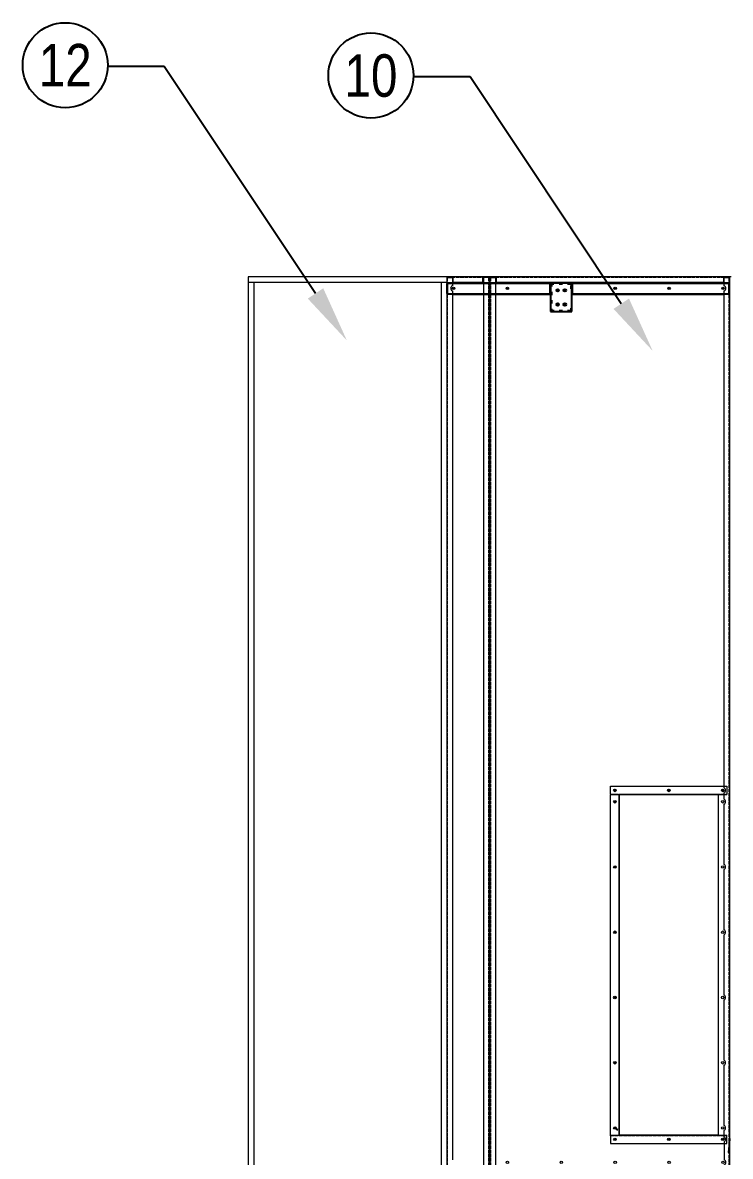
# Model space of a CAD drawing. Header units: millimetres. Extents: x -664124 to 30784, y -141094 to 22397.
# Drawn here: x 8975 to 11470, y 9685 to 13681 of the extents above; entities that cross this region are included whole.
import ezdxf
from ezdxf import colors
from ezdxf.entities.mleader import LeaderData, LeaderLine
from ezdxf.enums import TextEntityAlignment as Align
from ezdxf.math import Vec2, Vec3

# ---------------------------------------------------------------- set-up
doc = ezdxf.new("R2010")
doc.units = ezdxf.units.MM
doc.linetypes.add('DASHED', pattern=[15, 12, -3])
doc.linetypes.add('DASHSPACE', pattern=[30, 12, -18])
doc.layers.add('냉각탑_dim', color=1, linetype='Continuous')
doc.layers.add('냉각탑_text', color=3, linetype='Continuous')
doc.styles.get("Standard").update_dxf_attribs({"font": 'arial.ttf'})

# ---------------------------------------------------------------- blocks, each defined once
blk = doc.blocks.new('3425346')
at = {"color": 7, "lineweight": 13}
for p, q in [((155016.9, 41125), (155426.9, 41125)), ((155016.9, 41095), (155426.9, 41095))]:
    blk.add_line(p, q, dxfattribs=at)
at = {"color": 7, "lineweight": 13, "ltscale": 0.035}
for p, q in [((155016.9, 41122.2), (155016.9, 41125)), ((155426.9, 41122.2), (155426.9, 41125))]:
    blk.add_line(p, q, dxfattribs=at)
at = {"color": 7, "linetype": 'DASHED', "lineweight": 13}
blk.add_line((155016.9, 41123.4), (155426.9, 41123.4), dxfattribs=at)
at = {"color": 7, "lineweight": 13, "ltscale": 0.34}
for p, q in [((155016.9, 41122.2), (155016.9, 41095)), ((155426.9, 41095), (155426.9, 41122.2))]:
    blk.add_line(p, q, dxfattribs=at)
at = {"color": 7, "lineweight": 13}
blk.add_lwpolyline([(155416.2, 41115.3), (155414.3, 41111.8), (155417.7, 41113.9)], dxfattribs=at)
for centre in [(155031.9, 41110), (155221.9, 41110), (155411.9, 41110)]:
    blk.add_circle(centre, 3, dxfattribs=at)
blk = doc.blocks.new('235465')
at = {"color": 7, "lineweight": 13}
for p, q in [((158476.7, 41706.6), (159676.7, 41706.6)), ((159676.7, 41676.6), (158476.7, 41676.6))]:
    blk.add_line(p, q, dxfattribs=at)
at = {"color": 7, "lineweight": 13, "ltscale": 0.014}
for p, q in [((158476.7, 41703.8), (158476.7, 41706.6)), ((159676.7, 41703.8), (159676.7, 41706.6))]:
    blk.add_line(p, q, dxfattribs=at)
at = {"color": 7, "linetype": 'DASHED', "lineweight": 13}
blk.add_line((158476.7, 41705), (159676.7, 41705), dxfattribs=at)
at = {"color": 7, "lineweight": 13, "ltscale": 0.136}
for p, q in [((158476.7, 41703.8), (158476.7, 41676.6)), ((159676.7, 41676.6), (159676.7, 41703.8))]:
    blk.add_line(p, q, dxfattribs=at)
at = {"color": 7, "linetype": 'DASHED', "lineweight": 13, "ltscale": 0.008}
for p, q in [((159001.7, 41706.6), (159001.7, 41705)), ((159151.7, 41706.6), (159151.7, 41705))]:
    blk.add_line(p, q, dxfattribs=at)
at = {"color": 7, "lineweight": 13}
blk.add_lwpolyline([(159656.7, 41703.6), (159653.1, 41694.3), (159660.9, 41700.6)], dxfattribs=at)
for centre in [(158501.7, 41691.6), (158731.7, 41691.6), (158961.7, 41691.6), (159191.7, 41691.6), (159421.7, 41691.6), (159651.7, 41691.6)]:
    blk.add_circle(centre, 3, dxfattribs=at)
blk = doc.blocks.new('5679796')
at = {"color": 7, "lineweight": 13, "ltscale": 0.027667}
for p, q in [((165481.5, 14310.4), (165481.5, 14327)), ((165483.5, 14310.4), (165483.5, 14327)), ((165481.5, 13335.8), (165481.5, 13352.4)), ((165483.5, 13335.8), (165483.5, 13352.4))]:
    blk.add_line(p, q, dxfattribs=at)
at = {"color": 7, "lineweight": 13, "ltscale": 0.003333}
for p, q in [((165483.5, 14310.4), (165481.5, 14310.4)), ((165481.5, 14308.4), (165483.5, 14308.4)), ((165483.5, 14308.4), (165481.5, 14308.4)), ((165483.5, 13352.4), (165481.5, 13352.4))]:
    blk.add_line(p, q, dxfattribs=at)
at = {"color": 7, "lineweight": 13}
for p, q in [((165481.5, 14308.4), (165481.5, 13965.9)), ((165481.5, 14308.4), (165481.5, 13965.9)), ((165484.9, 14308.4), (165484.9, 13965.9)), ((165520.1, 14327.5), (165520.1, 13965.9)), ((165523.5, 14327), (165523.5, 13335.8)), ((165481.5, 13886.9), (165481.5, 13354.4)), ((165481.5, 13886.9), (165481.5, 13354.4)), ((165484.9, 13886.9), (165484.9, 13354.4)), ((165520.1, 13886.9), (165520.1, 13335.3))]:
    blk.add_line(p, q, dxfattribs=at)
at = {"color": 7, "lineweight": 13, "ltscale": 0.061}
for p, q in [((165520.1, 14327.5), (165483.5, 14327.5)), ((165483.5, 13335.3), (165520.1, 13335.3))]:
    blk.add_line(p, q, dxfattribs=at)
at = {"color": 7, "lineweight": 13, "ltscale": 0.031833}
for p, q in [((165483.5, 14308.4), (165483.5, 14327.5)), ((165483.5, 13335.3), (165483.5, 13354.4))]:
    blk.add_line(p, q, dxfattribs=at)
at = {"color": 7, "lineweight": 13, "ltscale": 0.003329}
blk.add_line((165483.5, 14308.4), (165483.5, 14310.4), dxfattribs=at)
at = {"color": 7, "lineweight": 13, "ltscale": 0.002333}
for p, q in [((165484.9, 14308.4), (165483.5, 14308.4)), ((165483.5, 13354.4), (165484.9, 13354.4))]:
    blk.add_line(p, q, dxfattribs=at)
at = {"color": 7, "lineweight": 13, "ltscale": 0.060846}
blk.add_line((165483.6, 14327.5), (165520.1, 14327.5), dxfattribs=at)
at = {"color": 7, "lineweight": 13, "ltscale": 0.058667}
for p, q in [((165484.9, 14330.4), (165520.1, 14330.4)), ((165520.1, 14328.4), (165484.9, 14328.4)), ((165520.1, 13334.4), (165484.9, 13334.4)), ((165484.9, 13332.4), (165520.1, 13332.4))]:
    blk.add_line(p, q, dxfattribs=at)
at = {"color": 7, "lineweight": 13, "ltscale": 0.004007}
for p, q in [((165522.5, 14328.4), (165520.1, 14328.4)), ((165522.5, 13334.4), (165520.1, 13334.4))]:
    blk.add_line(p, q, dxfattribs=at)
at = {"color": 7, "lineweight": 13, "ltscale": 0.0015}
for p, q in [((165520.1, 14328.4), (165520.1, 14327.5)), ((165520.1, 14327.5), (165520.1, 14328.4)), ((165520.1, 13335.3), (165520.1, 13334.4)), ((165520.1, 13334.4), (165520.1, 13335.3))]:
    blk.add_line(p, q, dxfattribs=at)
at = {"color": 7, "lineweight": 13, "ltscale": 0.001795}
for p, q in [((165522, 14328.4), (165522.9, 14329.1)), ((165522, 13334.4), (165522.9, 13333.8))]:
    blk.add_line(p, q, dxfattribs=at)
for p, q in [((165481.5, 13965.9), (165523.5, 13965.9)), ((165521.5, 13886.9), (165521.5, 13965.9)), ((165481.5, 13886.9), (165523.5, 13886.9))]:
    blk.add_line(p, q)
at = {"color": 7, "lineweight": 13, "ltscale": 0.005667}
blk.add_line((165481.5, 13354.4), (165484.9, 13354.4), dxfattribs=at)
at = {"color": 7, "lineweight": 13, "ltscale": 0.003337}
blk.add_line((165483.5, 13352.4), (165483.5, 13354.4), dxfattribs=at)
at = {"color": 7, "lineweight": 13}
for centre in [(165503.5, 14306.4), (165503.5, 14116.4), (165503.5, 13736.4), (165503.5, 13546.4), (165503.5, 13356.4)]:
    blk.add_circle(centre, 3, dxfattribs=at)
for centre, radius, start, end in [((165484.9, 14327), 3.4, 90, 180), ((165484.9, 14327), 1.4, 90, 159.0752), ((165520.1, 14327), 3.4, 0, 90), ((165484.9, 13335.8), 3.4, 180, 270), ((165484.9, 13335.8), 1.4, 200.9249, 270), ((165520.1, 13335.8), 3.4, 270, 0)]:
    blk.add_arc(centre, radius, start, end, dxfattribs=at)
for points in [[(165523.5, 14327), (165523.5, 14327.3), (165523.5, 14327.6), (165523.3, 14327.8), (165523, 14328.1), (165522.7, 14328.4), (165522.6, 14328.4), (165522.6, 14328.4), (165522.5, 14328.4)], [(165523.5, 13335.8), (165523.5, 13335.6), (165523.5, 13335.3), (165523.3, 13335.1), (165523, 13334.8), (165522.7, 13334.5), (165522.6, 13334.5), (165522.6, 13334.5), (165522.5, 13334.4)]]:
    blk.add_open_spline(points, degree=5, knots=[0, 0, 0, 0, 0, 0, 4.583204, 4.583204, 4.583204, 5.126781, 5.126781, 5.126781, 5.126781, 5.126781, 5.126781], dxfattribs=at)
blk = doc.blocks.new('568596')
at = {"color": 7, "lineweight": 13}
for p, q in [((173046.2, 17464.9), (169551.6, 17464.9)), ((169549.9, 17462.9), (169549.9, 16621.8)), ((169549.9, 17462), (169549.9, 17436.4)), ((173047.9, 16621.8), (173047.9, 17462.9)), ((173047.9, 17442.9), (173047.9, 17462)), ((170022.9, 17008.9), (171222.9, 17008.9)), ((169551.6, 16618.9), (173046.2, 16618.9))]:
    blk.add_line(p, q, dxfattribs=at)
at = {"color": 7, "lineweight": 13, "ltscale": 0.002252}
for p, q in [((169551.6, 17464.9), (169551.6, 17463.6)), ((173046.2, 17464.9), (173046.2, 17463.6)), ((169551.6, 16618.9), (169551.6, 16620.3)), ((173046.2, 16618.9), (173046.2, 16620.3))]:
    blk.add_line(p, q, dxfattribs=at)
at = {"color": 7, "linetype": 'DASHED', "lineweight": 13}
for p, q in [((169551.9, 17464.9), (169551.9, 16621.8)), ((170044.9, 17464.9), (170044.9, 17462.9)), ((170050.9, 17464.9), (170050.9, 17462.9)), ((170244.9, 17464.9), (170244.9, 17462.9)), ((170250.9, 17464.9), (170250.9, 17462.9)), ((170444.9, 17464.9), (170444.9, 17462.9)), ((170450.9, 17464.9), (170450.9, 17462.9)), ((170644.9, 17464.9), (170644.9, 17462.9)), ((170650.9, 17464.9), (170650.9, 17462.9)), ((170844.9, 17464.9), (170844.9, 17462.9)), ((170850.9, 17464.9), (170850.9, 17462.9)), ((171044.9, 17464.9), (171044.9, 17462.9)), ((171050.9, 17464.9), (171050.9, 17462.9)), ((171244.9, 17464.9), (171244.9, 17462.9)), ((171250.9, 17464.9), (171250.9, 17462.9)), ((171444.9, 17464.9), (171444.9, 17462.9)), ((171450.9, 17464.9), (171450.9, 17462.9)), ((171644.9, 17464.9), (171644.9, 17462.9)), ((171650.9, 17464.9), (171650.9, 17462.9)), ((171844.9, 17464.9), (171844.9, 17462.9)), ((171850.9, 17464.9), (171850.9, 17462.9)), ((172044.9, 17464.9), (172044.9, 17462.9)), ((172050.9, 17464.9), (172050.9, 17462.9)), ((172244.9, 17464.9), (172244.9, 17462.9)), ((172250.9, 17464.9), (172250.9, 17462.9)), ((172444.9, 17464.9), (172444.9, 17462.9)), ((172450.9, 17464.9), (172450.9, 17462.9)), ((172644.9, 17464.9), (172644.9, 17462.9)), ((172650.9, 17464.9), (172650.9, 17462.9)), ((172844.9, 17464.9), (172844.9, 17462.9)), ((172850.9, 17464.9), (172850.9, 17462.9)), ((173045.9, 16621.8), (173045.9, 17464.9)), ((173046.2, 17462.9), (169551.6, 17462.9)), ((169551.9, 17462), (169551.9, 17436.4)), ((173045.9, 17442.9), (173045.9, 17462)), ((169551.6, 16620.9), (173046.2, 16620.9))]:
    blk.add_line(p, q, dxfattribs=at)
at = {"color": 7, "linetype": 'DASHED', "lineweight": 13, "ltscale": 0.003333}
for p, q in [((169644.9, 17464.9), (169644.9, 17462.9)), ((169650.9, 17464.9), (169650.9, 17462.9)), ((169844.9, 17464.9), (169844.9, 17462.9)), ((169850.9, 17464.9), (169850.9, 17462.9)), ((173014.9, 17464.9), (173014.9, 17462.9)), ((173020.9, 17464.9), (173020.9, 17462.9)), ((169551.9, 17462), (169549.9, 17462)), ((169549.9, 17445.4), (169551.9, 17445.4)), ((169549.9, 17442.9), (169551.9, 17442.9)), ((169549.9, 17436.4), (169551.9, 17436.4)), ((173047.9, 17462), (173045.9, 17462)), ((173047.9, 17442.9), (173045.9, 17442.9)), ((169549.9, 17407.4), (169551.9, 17407.4)), ((169549.9, 17398.4), (169551.9, 17398.4)), ((169549.9, 17217.4), (169551.9, 17217.4)), ((169549.9, 17208.4), (169551.9, 17208.4)), ((169549.9, 17027.4), (169551.9, 17027.4)), ((169549.9, 17018.4), (169551.9, 17018.4)), ((169549.9, 16837.4), (169551.9, 16837.4)), ((169549.9, 16828.4), (169551.9, 16828.4)), ((173047.9, 16727.9), (173045.9, 16727.9)), ((173047.9, 16709.9), (173045.9, 16709.9)), ((169549.9, 16647.4), (169551.9, 16647.4)), ((169549.9, 16640.9), (169551.9, 16640.9)), ((169549.9, 16638.4), (169551.9, 16638.4)), ((173047.9, 16640.9), (173045.9, 16640.9)), ((169551.9, 16621.8), (169549.9, 16621.8)), ((169644.9, 16620.9), (169644.9, 16618.9)), ((169650.9, 16620.9), (169650.9, 16618.9)), ((169844.9, 16620.9), (169844.9, 16618.9)), ((169850.9, 16620.9), (169850.9, 16618.9)), ((170044.9, 16620.9), (170044.9, 16618.9)), ((170050.9, 16620.9), (170050.9, 16618.9)), ((170244.9, 16620.9), (170244.9, 16618.9)), ((170250.9, 16620.9), (170250.9, 16618.9)), ((170444.9, 16620.9), (170444.9, 16618.9)), ((170450.9, 16620.9), (170450.9, 16618.9)), ((170644.9, 16620.9), (170644.9, 16618.9)), ((170650.9, 16620.9), (170650.9, 16618.9)), ((170844.9, 16620.9), (170844.9, 16618.9)), ((170850.9, 16620.9), (170850.9, 16618.9)), ((171044.9, 16620.9), (171044.9, 16618.9)), ((171050.9, 16620.9), (171050.9, 16618.9)), ((171244.9, 16620.9), (171244.9, 16618.9)), ((171250.9, 16620.9), (171250.9, 16618.9)), ((171444.9, 16620.9), (171444.9, 16618.9)), ((171450.9, 16620.9), (171450.9, 16618.9)), ((171644.9, 16620.9), (171644.9, 16618.9)), ((171650.9, 16620.9), (171650.9, 16618.9)), ((171844.9, 16620.9), (171844.9, 16618.9)), ((171850.9, 16620.9), (171850.9, 16618.9)), ((172044.9, 16620.9), (172044.9, 16618.9)), ((172050.9, 16620.9), (172050.9, 16618.9)), ((172244.9, 16620.9), (172244.9, 16618.9)), ((172250.9, 16620.9), (172250.9, 16618.9)), ((172444.9, 16620.9), (172444.9, 16618.9)), ((172450.9, 16620.9), (172450.9, 16618.9)), ((172644.9, 16620.9), (172644.9, 16618.9)), ((172650.9, 16620.9), (172650.9, 16618.9)), ((172844.9, 16620.9), (172844.9, 16618.9)), ((172850.9, 16620.9), (172850.9, 16618.9)), ((173014.9, 16620.9), (173014.9, 16618.9)), ((173020.9, 16620.9), (173020.9, 16618.9)), ((173047.9, 16621.8), (173045.9, 16621.8))]:
    blk.add_line(p, q, dxfattribs=at)
at = {"color": 7, "lineweight": 13, "ltscale": 0.00166}
for p, q in [((169550.9, 17462.9), (169549.9, 17462.9)), ((173046.9, 17462.9), (173047.9, 17462.9)), ((169550.9, 16620.9), (169549.9, 16620.9)), ((173046.9, 16620.9), (173047.9, 16620.9))]:
    blk.add_line(p, q, dxfattribs=at)
at = {"color": 7, "lineweight": 13, "ltscale": 0.0015}
for p, q in [((169549.9, 17462.9), (169549.9, 17462)), ((173047.9, 17462), (173047.9, 17462.9)), ((169549.9, 16621.8), (169549.9, 16620.9)), ((173047.9, 16620.9), (173047.9, 16621.8))]:
    blk.add_line(p, q, dxfattribs=at)
at = {"color": 7, "lineweight": 13, "ltscale": 0.001174}
for p, q in [((169550.9, 17462.9), (169551.6, 17462.9)), ((173046.9, 17462.9), (173046.2, 17462.9)), ((169550.9, 16620.9), (169551.6, 16620.9)), ((173046.9, 16620.9), (173046.2, 16620.9))]:
    blk.add_line(p, q, dxfattribs=at)
at = {"color": 7, "lineweight": 13, "ltscale": 0.002009}
for p, q in [((169551.6, 17462.4), (169551.6, 17463.6)), ((173046.2, 17462.4), (173046.2, 17463.6)), ((169551.6, 16621.5), (169551.6, 16620.3)), ((173046.2, 16621.5), (173046.2, 16620.3))]:
    blk.add_line(p, q, dxfattribs=at)
at = {"color": 7, "linetype": 'DASHED', "lineweight": 13, "ltscale": 0.001183}
for p, q in [((169551.6, 17462.9), (169552.3, 17462.9)), ((173046.2, 17462.9), (173045.5, 17462.9)), ((169551.6, 16620.9), (169552.3, 16620.9)), ((173046.2, 16620.9), (173045.5, 16620.9))]:
    blk.add_line(p, q, dxfattribs=at)
at = {"color": 7, "linetype": 'DASHED', "lineweight": 13, "ltscale": 0.001406}
for p, q in [((169551.6, 17462.4), (169551.6, 17461.5)), ((173046.2, 17462.4), (173046.2, 17461.5)), ((169551.6, 16621.5), (169551.6, 16622.3)), ((173046.2, 16621.5), (173046.2, 16622.3))]:
    blk.add_line(p, q, dxfattribs=at)
at = {"color": 7, "linetype": 'DASHED', "lineweight": 13, "ltscale": 0.027667}
for p, q in [((169551.6, 17444.9), (169551.6, 17461.5)), ((173046.2, 17461.5), (173046.2, 17444.9)), ((169551.6, 16622.3), (169551.6, 16638.9)), ((173046.2, 16638.9), (173046.2, 16622.3))]:
    blk.add_line(p, q, dxfattribs=at)
at = {"color": 7, "lineweight": 13, "ltscale": 0.058667}
for p, q in [((173046.2, 17444.9), (169551.6, 17444.9)), ((169553.3, 17442.9), (169569.9, 17442.9)), ((169569.9, 17444.9), (169569.9, 16640.9)), ((173027.9, 16640.9), (173027.9, 17444.9)), ((173045.9, 17442.9), (173027.9, 17442.9)), ((170022.9, 16658.9), (170022.9, 17008.9)), ((171222.9, 16658.9), (171222.9, 17008.9)), ((169917.7, 16638.9), (169551.6, 16638.9)), ((169569.9, 16640.9), (169551.9, 16640.9)), ((169999.2, 16638.9), (169936.1, 16638.9)), ((170016.6, 16638.9), (170039.2, 16638.9)), ((170022.9, 16658.9), (171222.9, 16658.9)), ((170056.6, 16638.9), (170269.2, 16638.9)), ((170286.6, 16638.9), (170499.2, 16638.9)), ((170516.6, 16638.9), (170729.2, 16638.9)), ((170746.6, 16638.9), (170959.2, 16638.9)), ((170976.6, 16638.9), (171189.2, 16638.9)), ((171206.6, 16638.9), (171229.2, 16638.9)), ((171246.6, 16638.9), (172998.7, 16638.9)), ((173017.1, 16638.9), (173046.2, 16638.9)), ((173045.9, 16640.9), (173027.9, 16640.9))]:
    blk.add_line(p, q, dxfattribs=at)
at = {"color": 7, "linetype": 'DASHED', "lineweight": 13, "ltscale": 0.0015}
for p, q in [((169551.9, 17462.9), (169551.9, 17462)), ((173045.9, 17462), (173045.9, 17462.9)), ((169551.9, 16621.8), (169551.9, 16620.9)), ((173045.9, 16620.9), (173045.9, 16621.8))]:
    blk.add_line(p, q, dxfattribs=at)
at = {"color": 7, "linetype": 'DASHED', "lineweight": 13, "ltscale": 0.002333}
for p, q in [((169551.9, 17442.9), (169553.3, 17442.9)), ((173045.9, 17442.9), (173044.5, 17442.9)), ((173045.9, 16640.9), (173044.5, 16640.9))]:
    blk.add_line(p, q, dxfattribs=at)
at = {"color": 7, "lineweight": 13, "ltscale": 0.058667}
for centre in [(169926.9, 17402.9), (173007.9, 17402.9), (173007.9, 17022.9), (173007.9, 16832.9), (169926.9, 16642.9), (170007.9, 16643.9), (170047.9, 16643.9), (170277.9, 16643.9), (170507.9, 16643.9), (170737.9, 16643.9), (170967.9, 16643.9), (171197.9, 16643.9), (171237.9, 16643.9), (173007.9, 16642.9)]:
    blk.add_circle(centre, 4.5, dxfattribs=at)
for centre in [(172950.9, 17225.4), (173000.7, 17225.4), (172950.9, 17200.4), (173000.7, 17200.4)]:
    blk.add_circle(centre, 4.5)
at = {"color": 7, "lineweight": 13}
for centre in [(169926.9, 17212.9), (169926.9, 17022.9), (170007.9, 17023.9), (170047.9, 17023.9), (170277.9, 17023.9), (170507.9, 17023.9), (170737.9, 17023.9), (170967.9, 17023.9), (171197.9, 17023.9), (171237.9, 17023.9), (169926.9, 16832.9), (170007.9, 16833.9), (171237.9, 16833.9)]:
    blk.add_circle(centre, 4.5, dxfattribs=at)
at = {"color": 7, "lineweight": 13, "ltscale": 0.058667}
for centre, start, end in [((169926.9, 16642.9), 203.5779, 336.4221), ((170007.9, 16643.9), 209.9997, 330.0003), ((170047.9, 16643.9), 209.9997, 330.0003), ((170277.9, 16643.9), 209.9997, 330.0003), ((170507.9, 16643.9), 209.9997, 330.0003), ((170737.9, 16643.9), 209.9997, 330.0003), ((170967.9, 16643.9), 209.9997, 330.0003), ((171197.9, 16643.9), 209.9997, 330.0003), ((171237.9, 16643.9), 209.9997, 330.0003), ((173007.9, 16642.9), 203.5782, 336.4218)]:
    blk.add_arc(centre, 10, start, end, dxfattribs=at)
at = {"color": 7, "lineweight": 13}
for points in [[(169553.3, 17461.5), (169552.8, 17461.8), (169552.3, 17462.1), (169551.8, 17462.4), (169551.3, 17462.6), (169550.9, 17462.9)], [(169553.3, 17461.5), (169553, 17462), (169552.6, 17462.4), (169552.3, 17462.8), (169552, 17463.2), (169551.6, 17463.6)], [(173044.5, 17461.5), (173044.8, 17462), (173045.2, 17462.4), (173045.5, 17462.8), (173045.9, 17463.2), (173046.2, 17463.6)], [(173044.5, 17461.5), (173045, 17461.8), (173045.6, 17462.1), (173046.1, 17462.4), (173046.5, 17462.6), (173046.9, 17462.9)], [(169553.3, 16622.3), (169552.8, 16622.1), (169552.3, 16621.8), (169551.8, 16621.5), (169551.3, 16621.2), (169550.9, 16620.9)], [(169553.3, 16622.3), (169553, 16621.9), (169552.6, 16621.5), (169552.3, 16621), (169552, 16620.6), (169551.6, 16620.3)], [(173044.5, 16622.3), (173045, 16622.1), (173045.6, 16621.8), (173046.1, 16621.5), (173046.5, 16621.2), (173046.9, 16620.9)], [(173044.5, 16622.3), (173044.8, 16621.9), (173045.2, 16621.5), (173045.5, 16621), (173045.9, 16620.6), (173046.2, 16620.3)]]:
    blk.add_open_spline(points, degree=5, dxfattribs=at)
at = {"color": 7, "linetype": 'DASHED', "lineweight": 13}
for points in [[(169553.3, 17461.5), (169553, 17461.7), (169552.6, 17461.9), (169552.3, 17462.1), (169551.9, 17462.2), (169551.6, 17462.4)], [(169553.3, 17461.5), (169553.1, 17461.8), (169552.9, 17462.1), (169552.7, 17462.4), (169552.5, 17462.6), (169552.3, 17462.9)], [(173044.5, 17461.5), (173044.7, 17461.8), (173044.9, 17462.1), (173045.2, 17462.4), (173045.3, 17462.6), (173045.5, 17462.9)], [(173044.5, 17461.5), (173044.8, 17461.7), (173045.2, 17461.9), (173045.5, 17462.1), (173045.9, 17462.2), (173046.2, 17462.4)], [(169553.3, 16622.3), (169553, 16622.1), (169552.6, 16622), (169552.3, 16621.8), (169551.9, 16621.6), (169551.6, 16621.5)], [(169553.3, 16622.3), (169553.1, 16622), (169552.9, 16621.8), (169552.7, 16621.5), (169552.5, 16621.2), (169552.3, 16620.9)], [(173044.5, 16622.3), (173044.7, 16622), (173044.9, 16621.8), (173045.2, 16621.5), (173045.3, 16621.2), (173045.5, 16620.9)], [(173044.5, 16622.3), (173044.8, 16622.1), (173045.2, 16622), (173045.5, 16621.8), (173045.9, 16621.6), (173046.2, 16621.5)]]:
    blk.add_open_spline(points, degree=5, dxfattribs=at)
blk = doc.blocks.new('769475')
for p, q in [((158713.7, 15280), (158713.7, 15180)), ((158788.7, 15280), (158713.7, 15280)), ((158788.7, 15180), (158788.7, 15280)), ((158713.7, 15180), (158788.7, 15180))]:
    blk.add_line(p, q)
at = {"color": 5, "linetype": 'DASHSPACE'}
for p, q in [((158785.5, 15276.8), (158713.7, 15276.8)), ((158716.9, 15280), (158716.9, 15180)), ((158785.5, 15260), (158785.5, 15276.8)), ((158785.5, 15260), (158788.7, 15260)), ((158785.5, 15180), (158785.5, 15200)), ((158785.5, 15200), (158788.7, 15200)), ((158713.7, 15183.2), (158788.7, 15183.2))]:
    blk.add_line(p, q, dxfattribs=at)
for centre in [(158738.7, 15254.8), (158763.7, 15254.8), (158738.7, 15205), (158763.7, 15205)]:
    blk.add_circle(centre, 3)
blk = doc.blocks.new('1')
at = {"lineweight": 20}
for p, q in [((11473.8, 12784.9), (9770.3, 12784.9)), ((9770.3, 12784.9), (9770.3, 9184.9)), ((10470.3, 12764.9), (9770.3, 12764.9)), ((9790.3, 12764.9), (9790.3, 9204.9)), ((10470.3, 12784.9), (10470.3, 9184.9))]:
    blk.add_line(p, q, dxfattribs=at)
at = {"color": 7, "lineweight": 20}
for p, q in [((10450.3, 12764.9), (10450.3, 9204.9)), ((10470.3, 12783.2), (10470.3, 9288.6)), ((10618.3, 12784.9), (10473.2, 12784.9)), ((10620.3, 12783.2), (10620.3, 9288.6)), ((11464, 9697.9), (11468.3, 9747.7)), ((11466, 9697.7), (11470.3, 9747.5))]:
    blk.add_line(p, q, dxfattribs=at)
at = {"color": 7, "lineweight": 20, "ltscale": 0.002252}
for p, q in [((10470.3, 12783.2), (10471.7, 12783.2)), ((10620.3, 12783.2), (10619, 12783.2))]:
    blk.add_line(p, q, dxfattribs=at)
at = {"color": 7, "linetype": 'DASHED', "lineweight": 20, "ltscale": 0.003333}
for p, q in [((10470.3, 12757.9), (10472.3, 12757.9)), ((10470.3, 12751.9), (10472.3, 12751.9)), ((10473.2, 12784.9), (10473.2, 12782.9)), ((10492.3, 12784.9), (10492.3, 12782.9)), ((10561.3, 12784.9), (10561.3, 12782.9)), ((10579.3, 12784.9), (10579.3, 12782.9)), ((10598.3, 12784.9), (10598.3, 12782.9)), ((10617.4, 12784.9), (10617.4, 12782.9)), ((10620.3, 12757.9), (10618.3, 12757.9)), ((10620.3, 12751.9), (10618.3, 12751.9))]:
    blk.add_line(p, q, dxfattribs=at)
at = {"color": 7, "lineweight": 20, "ltscale": 0.002009}
for p, q in [((10472.9, 12783.2), (10471.7, 12783.2)), ((10617.8, 12783.2), (10619, 12783.2))]:
    blk.add_line(p, q, dxfattribs=at)
at = {"color": 7, "lineweight": 20, "ltscale": 0.00166}
for p, q in [((10472.3, 12783.9), (10472.3, 12784.9)), ((10618.3, 12783.9), (10618.3, 12784.9))]:
    blk.add_line(p, q, dxfattribs=at)
at = {"color": 7, "lineweight": 20, "ltscale": 0.0015}
for p, q in [((10473.2, 12784.9), (10472.3, 12784.9)), ((10617.4, 12784.9), (10618.3, 12784.9))]:
    blk.add_line(p, q, dxfattribs=at)
at = {"color": 7, "lineweight": 20, "ltscale": 0.001174}
for p, q in [((10472.3, 12783.9), (10472.3, 12783.2)), ((10618.3, 12783.9), (10618.3, 12783.2))]:
    blk.add_line(p, q, dxfattribs=at)
at = {"color": 7, "linetype": 'DASHED', "lineweight": 20}
for p, q in [((10472.3, 12783.2), (10472.3, 9288.6)), ((10620.3, 12782.9), (10473.2, 12782.9)), ((10618.3, 12783.2), (10618.3, 9288.6)), ((10470.3, 12587.9), (10472.3, 12587.9)), ((10470.3, 12581.9), (10472.3, 12581.9)), ((10470.3, 12387.9), (10472.3, 12387.9)), ((10470.3, 12381.9), (10472.3, 12381.9)), ((10470.3, 12187.9), (10472.3, 12187.9)), ((10470.3, 12181.9), (10472.3, 12181.9)), ((10470.3, 11987.9), (10472.3, 11987.9)), ((10470.3, 11981.9), (10472.3, 11981.9)), ((10470.3, 11787.9), (10472.3, 11787.9)), ((10470.3, 11781.9), (10472.3, 11781.9)), ((10470.3, 11587.9), (10472.3, 11587.9)), ((10470.3, 11581.9), (10472.3, 11581.9)), ((10470.3, 11387.9), (10472.3, 11387.9)), ((10470.3, 11381.9), (10472.3, 11381.9)), ((10470.3, 11187.9), (10472.3, 11187.9)), ((10470.3, 11181.9), (10472.3, 11181.9)), ((10470.3, 10987.9), (10472.3, 10987.9)), ((10470.3, 10981.9), (10472.3, 10981.9)), ((10470.3, 10787.9), (10472.3, 10787.9)), ((10470.3, 10781.9), (10472.3, 10781.9)), ((10470.3, 10587.9), (10472.3, 10587.9)), ((10470.3, 10581.9), (10472.3, 10581.9)), ((10470.3, 10387.9), (10472.3, 10387.9)), ((10470.3, 10381.9), (10472.3, 10381.9)), ((10470.3, 10187.9), (10472.3, 10187.9)), ((10470.3, 10181.9), (10472.3, 10181.9)), ((10470.3, 9987.9), (10472.3, 9987.9)), ((10470.3, 9981.9), (10472.3, 9981.9)), ((10470.3, 9787.9), (10472.3, 9787.9)), ((10470.3, 9781.9), (10472.3, 9781.9))]:
    blk.add_line(p, q, dxfattribs=at)
at = {"color": 7, "linetype": 'DASHED', "lineweight": 20, "ltscale": 0.001183}
for p, q in [((10472.3, 12783.2), (10472.3, 12782.5)), ((10618.3, 12783.2), (10618.3, 12782.5))]:
    blk.add_line(p, q, dxfattribs=at)
at = {"color": 7, "linetype": 'DASHED', "lineweight": 20, "ltscale": 0.0015}
for p, q in [((10473.2, 12782.9), (10472.3, 12782.9)), ((10617.4, 12782.9), (10618.3, 12782.9))]:
    blk.add_line(p, q, dxfattribs=at)
at = {"color": 7, "linetype": 'DASHED', "lineweight": 20, "ltscale": 0.001406}
for p, q in [((10472.9, 12783.2), (10473.7, 12783.2)), ((10617.8, 12783.2), (10616.9, 12783.2))]:
    blk.add_line(p, q, dxfattribs=at)
at = {"color": 7, "linetype": 'DASHED', "lineweight": 20, "ltscale": 0.027667}
for p, q in [((10473.7, 12783.2), (10490.3, 12783.2)), ((10616.9, 12783.2), (10600.3, 12783.2))]:
    blk.add_line(p, q, dxfattribs=at)
at = {"color": 7, "lineweight": 20, "ltscale": 0.058667}
for p, q in [((10490.3, 12783.2), (10490.3, 12754.1)), ((10492.3, 12782.9), (10492.3, 12764.9)), ((10598.3, 12764.9), (10492.3, 12764.9)), ((10598.3, 12764.9), (10598.3, 12784.9)), ((10600.3, 12783.2), (10600.3, 9288.6)), ((10490.3, 12735.8), (10490.3, 9673.1))]:
    blk.add_line(p, q, dxfattribs=at)
at = {"color": 7, "linetype": 'DASHED', "lineweight": 20, "ltscale": 0.002333}
for p, q in [((10492.3, 12782.9), (10492.3, 12781.5)), ((10598.3, 12782.9), (10598.3, 12781.5))]:
    blk.add_line(p, q, dxfattribs=at)
at = {"color": 7, "lineweight": 20, "ltscale": 0.05}
for p, q in [((11470.3, 9747.5), (11468.3, 9747.7)), ((11466, 9697.7), (11464, 9697.9))]:
    blk.add_line(p, q, dxfattribs=at)
at = {"color": 7, "lineweight": 20, "ltscale": 0.058667}
blk.add_circle((10494.3, 12744.9), 4.5, dxfattribs=at)
blk.add_arc((10494.3, 12744.9), 10, 113.5782, 246.4218, dxfattribs=at)
at = {"color": 7, "lineweight": 20}
for points in [[(10473.7, 12781.5), (10473.3, 12781.9), (10472.9, 12782.2), (10472.4, 12782.6), (10472, 12782.9), (10471.7, 12783.2)], [(10473.7, 12781.5), (10473.5, 12782.1), (10473.2, 12782.6), (10472.9, 12783.1), (10472.6, 12783.6), (10472.3, 12783.9)], [(10616.9, 12781.5), (10617.2, 12782.1), (10617.5, 12782.6), (10617.8, 12783.1), (10618, 12783.6), (10618.3, 12783.9)], [(10616.9, 12781.5), (10617.4, 12781.9), (10617.8, 12782.2), (10618.2, 12782.6), (10618.6, 12782.9), (10619, 12783.2)]]:
    blk.add_open_spline(points, degree=5, dxfattribs=at)
at = {"color": 7, "linetype": 'DASHED', "lineweight": 20}
for points in [[(10473.7, 12781.5), (10473.4, 12781.8), (10473.2, 12782), (10472.9, 12782.2), (10472.6, 12782.4), (10472.3, 12782.5)], [(10473.7, 12781.5), (10473.5, 12781.9), (10473.4, 12782.2), (10473.2, 12782.6), (10473, 12782.9), (10472.9, 12783.2)], [(10616.9, 12781.5), (10617.1, 12781.9), (10617.3, 12782.2), (10617.5, 12782.6), (10617.6, 12782.9), (10617.8, 12783.2)], [(10616.9, 12781.5), (10617.2, 12781.8), (10617.5, 12782), (10617.8, 12782.2), (10618, 12782.4), (10618.3, 12782.5)]]:
    blk.add_open_spline(points, degree=5, dxfattribs=at)
at = {"lineweight": 20, "ltscale": 7.5}
for name, p, rotation in [('5679796', (24800.8, -152758.6), 90), ('568596', (28087.3, -160263), 90), ('235465', (-30628.3, 169436.7), 270)]:
    blk.add_blockref(name, p, dxfattribs=dict(at, rotation=rotation))
for name, p in [('769475', (-147876.9, -2517.1)), ('3425346', (-143968.6, -31365.1))]:
    blk.add_blockref(name, p, dxfattribs=at)
at = {"lineweight": 20, "ltscale": 7.5, "xscale": -1, "rotation": 180}
blk.add_blockref('3425346', (-143968.6, 52085), dxfattribs=at)

msp = doc.modelspace()

# ---------------------------------------------------------------- linework, layer by layer
at = {"layer": '냉각탑_dim', "linetype": 'ByBlock', "lineweight": -3}
for centre in [(9125.4, 13531.3), (10203.4, 13494.9)]:
    msp.add_circle(centre, 150, dxfattribs=at)

# ---------------------------------------------------------------- block references
msp.add_blockref('1', (0, 0))

# ---------------------------------------------------------------- texts
at = {"layer": '냉각탑_text', "width": 0.8}
for s, p in [('12', (9125.4, 13531.3)), ('10', (10203.4, 13494.9))]:
    msp.add_text(s, height=150, dxfattribs=at).set_placement(p, align=Align.MIDDLE_CENTER)

# ---------------------------------------------------------------- leaders
at = {"layer": '냉각탑_dim', "lineweight": -3}
ml = msp.add_multileader_mtext('Standard', dxfattribs=at)
ml.set_content('')
ml.set_leader_properties(color=256)
ml.build(insert=Vec2(0, 0))
ml.multileader.update_dxf_attribs({"text_right_attachment_type": 6, "dogleg_length": 5, "arrow_head_size": 199.5, "scale": 30})
ctx = ml.context
ctx.base_point, ctx.scale, ctx.char_height, ctx.arrow_head_size, ctx.landing_gap_size, ctx.plane_origin = Vec3(9275.3, 13526.6), 30, 7.18, 199.5, 3.59, Vec3(9867.2, 13184.8)
ctx.right_attachment, ctx.text_align_type = 6, 2
notes = []
notes.append((ctx, [(0, (1, 1, 0), (9474.8, 13526.6), (-1, 0), 199.5, [(0, [(10118.4, 12560.9)], 0, [])])]))
ctx.mtext, ml.multileader.dxf.content_type = None, 0
ml = msp.add_multileader_mtext('Standard', dxfattribs=at)
ml.set_content('')
ml.set_leader_properties(color=256)
ml.build(insert=Vec2(0, 0))
ml.multileader.update_dxf_attribs({"text_right_attachment_type": 6, "dogleg_length": 5, "arrow_head_size": 199.5, "scale": 30})
ctx = ml.context
ctx.base_point, ctx.scale, ctx.char_height, ctx.arrow_head_size, ctx.landing_gap_size, ctx.plane_origin = Vec3(10353.3, 13490.2), 30, 7.18, 199.5, 3.59, Vec3(10945.3, 13148.5)
ctx.right_attachment, ctx.text_align_type = 6, 2
notes.append((ctx, [(0, (1, 1, 0), (10552.8, 13490.2), (-1, 0), 199.5, [(0, [(11196.4, 12524.5)], 0, [])])]))
ctx.mtext, ml.multileader.dxf.content_type = None, 0
for ctx, leaders in notes:
    for number, flags, end, landing, length, lines in leaders:
        leader = LeaderData()
        leader.index, (leader.has_last_leader_line, leader.has_dogleg_vector, leader.attachment_direction) = number, flags
        leader.last_leader_point, leader.dogleg_vector, leader.dogleg_length = Vec3(end), Vec3(landing), length
        for number, points, colour, breaks in lines:
            line = LeaderLine()
            line.index, line.vertices, line.color, line.breaks = number, Vec3.list(points), colors.encode_raw_color(colour), breaks
            leader.lines.append(line)
        ctx.leaders.append(leader)

doc.saveas('drawing.dxf')
